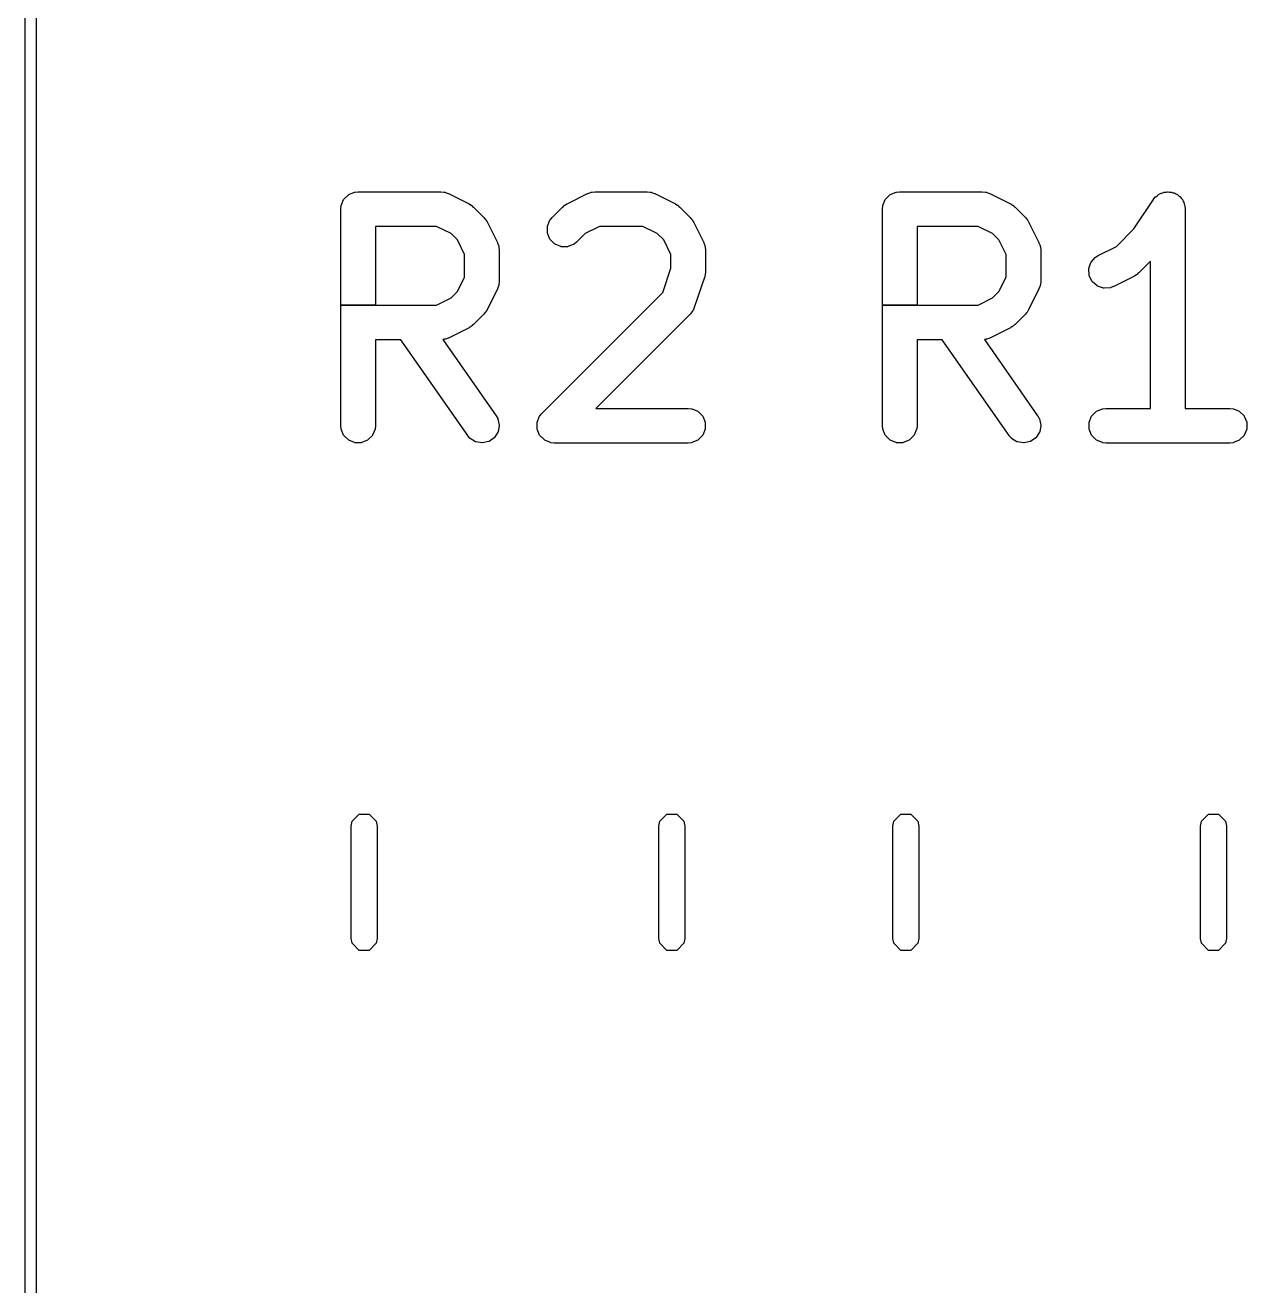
# Model space of a CAD drawing. Header units: inches. Extents: x 5.52 to 6.86, y -4.07 to -3.08.
# Drawn here: x 5.5207 to 5.7427, y -3.5379 to -3.3088 of the extents above; entities that cross this region are included whole.
import ezdxf

# ---------------------------------------------------------------- set-up
doc = ezdxf.new("R2010")
doc.units = ezdxf.units.IN
doc.header["$MEASUREMENT"] = 0
doc.layers.add('BLACK', color=7, linetype='CONTINUOUS')

msp = doc.modelspace()

# ---------------------------------------------------------------- linework, layer by layer
at = {"layer": 'BLACK', "linetype": 'CONTINUOUS'}
for p, q in [((5.52067, -4.06496), (5.52067, -3.08071)), ((5.52264, -3.08169), (5.52264, -4.06398)), ((5.57858, -3.34044), (5.5794, -3.33962)), ((5.5794, -3.33962), (5.57946, -3.33958)), ((5.57946, -3.33958), (5.58053, -3.33914)), ((5.58053, -3.33914), (5.58058, -3.33913)), ((5.58058, -3.33913), (5.58116, -3.33907)), ((5.58116, -3.33907), (5.58118, -3.33907)), ((5.58118, -3.33907), (5.59618, -3.33907)), ((5.59618, -3.33907), (5.59619, -3.33907)), ((5.59619, -3.33907), (5.59677, -3.33913)), ((5.59677, -3.33913), (5.59683, -3.33914)), ((5.59683, -3.33914), (5.5969, -3.33917)), ((5.5969, -3.33917), (5.59697, -3.33917)), ((5.59697, -3.33917), (5.59703, -3.33919)), ((5.59703, -3.33919), (5.59757, -3.33939)), ((5.59757, -3.33939), (5.59758, -3.3394)), ((5.59758, -3.3394), (5.60133, -3.34127)), ((5.61914, -3.34127), (5.62289, -3.3394)), ((5.62289, -3.3394), (5.62291, -3.33939)), ((5.62291, -3.33939), (5.62345, -3.33919)), ((5.62345, -3.33919), (5.6235, -3.33917)), ((5.6235, -3.33917), (5.62358, -3.33917)), ((5.62358, -3.33917), (5.62365, -3.33914)), ((5.62365, -3.33914), (5.6237, -3.33913)), ((5.6237, -3.33913), (5.62428, -3.33907)), ((5.62428, -3.33907), (5.6243, -3.33907)), ((5.6243, -3.33907), (5.63367, -3.33907)), ((5.63367, -3.33907), (5.63369, -3.33907)), ((5.63369, -3.33907), (5.63427, -3.33913)), ((5.63427, -3.33913), (5.63432, -3.33914)), ((5.63432, -3.33914), (5.63439, -3.33917)), ((5.63439, -3.33917), (5.63446, -3.33917)), ((5.63446, -3.33917), (5.63452, -3.33919)), ((5.63452, -3.33919), (5.63506, -3.33939)), ((5.63506, -3.33939), (5.63508, -3.3394)), ((5.63508, -3.3394), (5.63883, -3.34127)), ((5.67701, -3.34044), (5.67782, -3.33962)), ((5.67782, -3.33962), (5.67789, -3.33958)), ((5.67789, -3.33958), (5.67895, -3.33914)), ((5.67895, -3.33914), (5.67901, -3.33913)), ((5.67901, -3.33913), (5.67958, -3.33907)), ((5.67958, -3.33907), (5.6796, -3.33907)), ((5.6796, -3.33907), (5.6946, -3.33907)), ((5.6946, -3.33907), (5.69462, -3.33907)), ((5.69462, -3.33907), (5.6952, -3.33913)), ((5.6952, -3.33913), (5.69525, -3.33914)), ((5.69525, -3.33914), (5.69532, -3.33917)), ((5.69532, -3.33917), (5.69539, -3.33917)), ((5.69539, -3.33917), (5.69545, -3.33919)), ((5.69545, -3.33919), (5.69599, -3.33939)), ((5.69599, -3.33939), (5.69601, -3.3394)), ((5.69601, -3.3394), (5.69976, -3.34127)), ((5.72574, -3.34045), (5.7261, -3.34001)), ((5.7261, -3.34001), (5.72615, -3.33997)), ((5.72615, -3.33997), (5.72637, -3.33982)), ((5.72637, -3.33982), (5.72657, -3.33962)), ((5.72657, -3.33962), (5.72663, -3.33958)), ((5.72663, -3.33958), (5.72688, -3.33948)), ((5.72688, -3.33948), (5.7271, -3.33933)), ((5.7271, -3.33933), (5.72718, -3.3393)), ((5.72718, -3.3393), (5.72744, -3.33924)), ((5.72744, -3.33924), (5.7277, -3.33914)), ((5.7277, -3.33914), (5.72777, -3.33912)), ((5.72777, -3.33912), (5.72804, -3.33912)), ((5.72804, -3.33912), (5.7283, -3.33907)), ((5.7283, -3.33907), (5.72838, -3.33907)), ((5.72838, -3.33907), (5.72865, -3.33912)), ((5.72865, -3.33912), (5.72892, -3.33912)), ((5.72892, -3.33912), (5.729, -3.33914)), ((5.729, -3.33914), (5.72925, -3.33924)), ((5.72925, -3.33924), (5.72951, -3.33929)), ((5.72951, -3.33929), (5.72958, -3.33932)), ((5.72958, -3.33932), (5.72981, -3.33948)), ((5.72981, -3.33948), (5.73006, -3.33958)), ((5.73006, -3.33958), (5.73013, -3.33962)), ((5.73013, -3.33962), (5.73032, -3.33981)), ((5.73032, -3.33981), (5.73054, -3.33996)), ((5.73054, -3.33996), (5.7306, -3.34002)), ((5.7306, -3.34002), (5.73075, -3.34024)), ((5.57803, -3.3422), (5.57809, -3.34162)), ((5.57803, -3.34222), (5.57803, -3.3422)), ((5.57803, -3.35969), (5.57803, -3.34222)), ((5.57809, -3.34162), (5.5781, -3.34157)), ((5.5781, -3.34157), (5.57854, -3.3405)), ((5.57854, -3.3405), (5.57858, -3.34044)), ((5.60133, -3.34127), (5.60135, -3.34128)), ((5.60135, -3.34128), (5.60158, -3.34143)), ((5.60158, -3.34143), (5.60164, -3.34146)), ((5.60164, -3.34146), (5.60169, -3.34148)), ((5.60169, -3.34148), (5.60176, -3.34154)), ((5.60176, -3.34154), (5.60184, -3.34159)), ((5.60184, -3.34159), (5.60188, -3.34163)), ((5.60188, -3.34163), (5.60192, -3.34168)), ((5.60192, -3.34168), (5.60214, -3.34185)), ((5.60214, -3.34185), (5.60215, -3.34186)), ((5.60215, -3.34186), (5.60403, -3.34374)), ((5.61645, -3.34374), (5.61832, -3.34186)), ((5.61832, -3.34186), (5.61833, -3.34185)), ((5.61833, -3.34185), (5.61855, -3.34168)), ((5.61855, -3.34168), (5.61859, -3.34163)), ((5.61859, -3.34163), (5.61863, -3.34159)), ((5.61863, -3.34159), (5.61871, -3.34154)), ((5.61871, -3.34154), (5.61878, -3.34148)), ((5.61878, -3.34148), (5.61883, -3.34146)), ((5.61883, -3.34146), (5.61889, -3.34143)), ((5.61889, -3.34143), (5.61912, -3.34128)), ((5.61912, -3.34128), (5.61914, -3.34127)), ((5.63883, -3.34127), (5.63885, -3.34128)), ((5.63885, -3.34128), (5.63908, -3.34143)), ((5.63908, -3.34143), (5.63914, -3.34146)), ((5.63914, -3.34146), (5.63919, -3.34148)), ((5.63919, -3.34148), (5.63926, -3.34154)), ((5.63926, -3.34154), (5.63934, -3.34159)), ((5.63934, -3.34159), (5.63938, -3.34163)), ((5.63938, -3.34163), (5.63942, -3.34168)), ((5.63942, -3.34168), (5.63963, -3.34185)), ((5.63963, -3.34185), (5.63965, -3.34186)), ((5.63965, -3.34186), (5.64152, -3.34374)), ((5.67645, -3.3422), (5.67651, -3.34162)), ((5.67645, -3.34222), (5.67645, -3.3422)), ((5.67645, -3.35969), (5.67645, -3.34222)), ((5.67651, -3.34162), (5.67652, -3.34157)), ((5.67652, -3.34157), (5.67697, -3.3405)), ((5.67697, -3.3405), (5.67701, -3.34044)), ((5.69976, -3.34127), (5.69978, -3.34128)), ((5.69978, -3.34128), (5.70001, -3.34143)), ((5.70001, -3.34143), (5.70007, -3.34146)), ((5.70007, -3.34146), (5.70012, -3.34148)), ((5.70012, -3.34148), (5.70019, -3.34154)), ((5.70019, -3.34154), (5.70027, -3.34159)), ((5.70027, -3.34159), (5.70031, -3.34163)), ((5.70031, -3.34163), (5.70035, -3.34168)), ((5.70035, -3.34168), (5.70056, -3.34185)), ((5.70056, -3.34185), (5.70058, -3.34186)), ((5.70058, -3.34186), (5.70245, -3.34374)), ((5.72215, -3.34583), (5.72573, -3.34047)), ((5.72573, -3.34047), (5.72574, -3.34046)), ((5.72574, -3.34046), (5.72574, -3.34045)), ((5.72574, -3.34045), (5.72574, -3.34045)), ((5.72574, -3.34046), (5.72574, -3.34046)), ((5.72574, -3.34046), (5.72574, -3.34046)), ((5.73075, -3.34024), (5.73094, -3.34044)), ((5.73094, -3.34044), (5.73098, -3.3405)), ((5.73098, -3.3405), (5.73109, -3.34075)), ((5.73109, -3.34075), (5.73124, -3.34097)), ((5.73124, -3.34097), (5.73127, -3.34105)), ((5.73127, -3.34105), (5.73132, -3.34131)), ((5.73132, -3.34131), (5.73142, -3.34157)), ((5.73142, -3.34157), (5.73144, -3.34162)), ((5.73144, -3.34162), (5.73149, -3.34219)), ((5.73149, -3.34219), (5.73149, -3.34219)), ((5.73149, -3.34219), (5.73149, -3.34219)), ((5.73149, -3.34219), (5.73149, -3.34219)), ((5.73149, -3.34219), (5.73149, -3.3422)), ((5.73149, -3.3422), (5.7315, -3.34222)), ((5.7315, -3.34222), (5.7315, -3.37844)), ((5.60403, -3.34374), (5.60404, -3.34375)), ((5.60404, -3.34375), (5.60421, -3.34397)), ((5.60421, -3.34397), (5.60426, -3.34401)), ((5.60426, -3.34401), (5.6043, -3.34405)), ((5.6043, -3.34405), (5.60435, -3.34413)), ((5.60435, -3.34413), (5.60441, -3.3442)), ((5.60441, -3.3442), (5.60444, -3.34425)), ((5.60444, -3.34425), (5.60446, -3.34431)), ((5.60446, -3.34431), (5.60461, -3.34454)), ((5.60461, -3.34454), (5.60462, -3.34456)), ((5.60462, -3.34456), (5.60649, -3.34831)), ((5.61559, -3.34532), (5.61604, -3.34425)), ((5.61604, -3.34425), (5.61607, -3.3442)), ((5.61607, -3.3442), (5.61643, -3.34375)), ((5.61643, -3.34375), (5.61645, -3.34374)), ((5.64152, -3.34374), (5.64154, -3.34375)), ((5.64154, -3.34375), (5.64171, -3.34397)), ((5.64171, -3.34397), (5.64176, -3.34401)), ((5.64176, -3.34401), (5.64179, -3.34405)), ((5.64179, -3.34405), (5.64184, -3.34413)), ((5.64184, -3.34413), (5.6419, -3.3442)), ((5.6419, -3.3442), (5.64193, -3.34425)), ((5.64193, -3.34425), (5.64196, -3.34431)), ((5.64196, -3.34431), (5.6421, -3.34454)), ((5.6421, -3.34454), (5.64211, -3.34456)), ((5.64211, -3.34456), (5.64399, -3.34831)), ((5.70245, -3.34374), (5.70247, -3.34375)), ((5.70247, -3.34375), (5.70264, -3.34397)), ((5.70264, -3.34397), (5.70269, -3.34401)), ((5.70269, -3.34401), (5.70272, -3.34405)), ((5.70272, -3.34405), (5.70277, -3.34413)), ((5.70277, -3.34413), (5.70283, -3.3442)), ((5.70283, -3.3442), (5.70286, -3.34425)), ((5.70286, -3.34425), (5.70289, -3.34431)), ((5.70289, -3.34431), (5.70303, -3.34454)), ((5.70303, -3.34454), (5.70304, -3.34456)), ((5.70304, -3.34456), (5.70492, -3.34831)), ((5.59543, -3.34537), (5.58433, -3.34537)), ((5.58433, -3.34537), (5.58433, -3.35969)), ((5.59806, -3.34668), (5.59543, -3.34537)), ((5.59921, -3.34783), (5.59806, -3.34668)), ((5.61558, -3.34539), (5.61559, -3.34532)), ((5.61558, -3.34654), (5.61558, -3.34539)), ((5.61559, -3.34662), (5.61558, -3.34654)), ((5.61604, -3.34768), (5.61559, -3.34662)), ((5.62241, -3.34668), (5.6209, -3.34819)), ((5.62504, -3.34537), (5.62241, -3.34668)), ((5.63293, -3.34537), (5.62504, -3.34537)), ((5.63555, -3.34668), (5.63293, -3.34537)), ((5.63671, -3.34783), (5.63555, -3.34668)), ((5.69386, -3.34537), (5.68275, -3.34537)), ((5.68275, -3.34537), (5.68275, -3.35969)), ((5.69648, -3.34668), (5.69386, -3.34537)), ((5.69764, -3.34783), (5.69648, -3.34668)), ((5.71898, -3.349), (5.72215, -3.34583)), ((5.60052, -3.35046), (5.59921, -3.34783)), ((5.60649, -3.34831), (5.6065, -3.34833)), ((5.6065, -3.34833), (5.60671, -3.34887)), ((5.60671, -3.34887), (5.60672, -3.34892)), ((5.60672, -3.34892), (5.60672, -3.349)), ((5.60672, -3.349), (5.60675, -3.34906)), ((5.60675, -3.34906), (5.60677, -3.34912)), ((5.60677, -3.34912), (5.60682, -3.3497)), ((5.61608, -3.34775), (5.61604, -3.34768)), ((5.61689, -3.34856), (5.61608, -3.34775)), ((5.61696, -3.3486), (5.61689, -3.34856)), ((5.61802, -3.34904), (5.61696, -3.3486)), ((5.6181, -3.34906), (5.61802, -3.34904)), ((5.61925, -3.34906), (5.6181, -3.34906)), ((5.61932, -3.34904), (5.61925, -3.34906)), ((5.62039, -3.3486), (5.61932, -3.34904)), ((5.62044, -3.34857), (5.62039, -3.3486)), ((5.62089, -3.34821), (5.62044, -3.34857)), ((5.6209, -3.34819), (5.62089, -3.34821)), ((5.63802, -3.35046), (5.63671, -3.34783)), ((5.64399, -3.34831), (5.64399, -3.34833)), ((5.64399, -3.34833), (5.6442, -3.34887)), ((5.6442, -3.34887), (5.64421, -3.34892)), ((5.64421, -3.34892), (5.64422, -3.349)), ((5.64422, -3.349), (5.64425, -3.34906)), ((5.64425, -3.34906), (5.64426, -3.34912)), ((5.64426, -3.34912), (5.64432, -3.3497)), ((5.69895, -3.35046), (5.69764, -3.34783)), ((5.70492, -3.34831), (5.70492, -3.34833)), ((5.70492, -3.34833), (5.70513, -3.34887)), ((5.70513, -3.34887), (5.70514, -3.34892)), ((5.70514, -3.34892), (5.70515, -3.349)), ((5.70515, -3.349), (5.70518, -3.34906)), ((5.70518, -3.34906), (5.70519, -3.34912)), ((5.70519, -3.34912), (5.70525, -3.3497)), ((5.71569, -3.35065), (5.71898, -3.349)), ((5.60052, -3.3546), (5.60052, -3.35046)), ((5.60682, -3.3497), (5.60682, -3.34972)), ((5.60682, -3.34972), (5.60682, -3.35534)), ((5.63802, -3.35295), (5.63802, -3.35046)), ((5.64432, -3.3497), (5.64432, -3.34972)), ((5.64432, -3.34972), (5.64432, -3.35347)), ((5.69895, -3.3546), (5.69895, -3.35046)), ((5.70525, -3.3497), (5.70525, -3.34972)), ((5.70525, -3.34972), (5.70525, -3.35534)), ((5.71438, -3.35187), (5.71514, -3.351)), ((5.71514, -3.351), (5.71518, -3.35097)), ((5.71518, -3.35097), (5.71567, -3.35066)), ((5.71567, -3.35066), (5.71569, -3.35065)), ((5.63654, -3.35739), (5.63802, -3.35295)), ((5.64432, -3.35349), (5.64429, -3.35376)), ((5.64429, -3.35376), (5.6443, -3.35382)), ((5.64432, -3.35347), (5.64432, -3.35349)), ((5.71397, -3.35311), (5.71398, -3.35303)), ((5.71405, -3.35426), (5.71397, -3.35311)), ((5.71398, -3.35303), (5.71435, -3.35194)), ((5.71435, -3.35194), (5.71438, -3.35187)), ((5.7252, -3.3517), (5.72307, -3.35382)), ((5.7252, -3.37844), (5.7252, -3.3517)), ((5.59921, -3.35722), (5.60052, -3.3546)), ((5.60675, -3.35599), (5.60672, -3.35606)), ((5.60672, -3.35606), (5.60672, -3.35613)), ((5.60677, -3.35594), (5.60675, -3.35599)), ((5.60682, -3.35536), (5.60677, -3.35594)), ((5.60682, -3.35534), (5.60682, -3.35536)), ((5.64416, -3.35446), (5.64228, -3.36009)), ((5.64422, -3.35417), (5.64416, -3.35444)), ((5.64416, -3.35444), (5.64416, -3.35446)), ((5.64425, -3.35412), (5.64422, -3.35417)), ((5.64426, -3.35406), (5.64425, -3.35412)), ((5.64427, -3.35397), (5.64426, -3.35406)), ((5.64429, -3.35388), (5.64427, -3.35397)), ((5.6443, -3.35382), (5.64429, -3.35388)), ((5.69764, -3.35722), (5.69895, -3.3546)), ((5.70515, -3.35606), (5.70514, -3.35613)), ((5.70518, -3.35599), (5.70515, -3.35606)), ((5.70519, -3.35594), (5.70518, -3.35599)), ((5.70525, -3.35536), (5.70519, -3.35594)), ((5.70525, -3.35534), (5.70525, -3.35536)), ((5.71407, -3.35433), (5.71405, -3.35426)), ((5.71459, -3.35536), (5.71407, -3.35433)), ((5.71464, -3.35542), (5.71459, -3.35536)), ((5.71551, -3.35618), (5.71464, -3.35542)), ((5.72226, -3.35441), (5.71851, -3.35628)), ((5.72227, -3.3544), (5.72226, -3.35441)), ((5.72251, -3.35425), (5.72227, -3.3544)), ((5.72256, -3.35423), (5.72251, -3.35425)), ((5.72261, -3.3542), (5.72256, -3.35423)), ((5.72268, -3.35414), (5.72261, -3.3542)), ((5.72276, -3.35409), (5.72268, -3.35414)), ((5.72281, -3.35405), (5.72276, -3.35409)), ((5.72285, -3.35401), (5.72281, -3.35405)), ((5.72306, -3.35383), (5.72285, -3.35401)), ((5.72307, -3.35382), (5.72306, -3.35383)), ((5.59806, -3.35838), (5.59921, -3.35722)), ((5.60649, -3.35675), (5.60462, -3.3605)), ((5.6065, -3.35673), (5.60649, -3.35675)), ((5.60671, -3.35619), (5.6065, -3.35673)), ((5.60672, -3.35613), (5.60671, -3.35619)), ((5.61457, -3.37936), (5.63654, -3.35739)), ((5.69648, -3.35838), (5.69764, -3.35722)), ((5.70492, -3.35675), (5.70304, -3.3605)), ((5.70513, -3.35619), (5.70492, -3.35673)), ((5.70492, -3.35673), (5.70492, -3.35675)), ((5.70514, -3.35613), (5.70513, -3.35619)), ((5.71557, -3.35622), (5.71551, -3.35618)), ((5.71667, -3.35658), (5.71557, -3.35622)), ((5.71674, -3.35659), (5.71667, -3.35658)), ((5.71789, -3.35651), (5.71674, -3.35659)), ((5.71795, -3.3565), (5.71789, -3.35651)), ((5.71849, -3.35629), (5.71795, -3.3565)), ((5.71851, -3.35628), (5.71849, -3.35629)), ((5.57803, -3.38159), (5.57803, -3.35969)), ((5.57803, -3.35969), (5.58433, -3.35969)), ((5.58433, -3.35969), (5.57803, -3.35969)), ((5.58433, -3.35969), (5.59543, -3.35969)), ((5.59543, -3.35969), (5.59806, -3.35838)), ((5.60461, -3.36052), (5.60446, -3.36075)), ((5.60462, -3.3605), (5.60461, -3.36052)), ((5.64204, -3.36063), (5.64201, -3.36068)), ((5.64228, -3.3601), (5.64204, -3.36063)), ((5.64228, -3.36009), (5.64228, -3.3601)), ((5.67645, -3.38159), (5.67645, -3.35969)), ((5.67645, -3.35969), (5.68275, -3.35969)), ((5.68275, -3.35969), (5.67645, -3.35969)), ((5.68275, -3.35969), (5.69386, -3.35969)), ((5.69386, -3.35969), (5.69648, -3.35838)), ((5.70303, -3.36052), (5.70289, -3.36075)), ((5.70304, -3.3605), (5.70303, -3.36052)), ((5.60403, -3.36132), (5.60215, -3.36319)), ((5.60404, -3.3613), (5.60403, -3.36132)), ((5.60421, -3.36109), (5.60404, -3.3613)), ((5.60426, -3.36105), (5.60421, -3.36109)), ((5.6043, -3.36101), (5.60426, -3.36105)), ((5.60435, -3.36093), (5.6043, -3.36101)), ((5.60441, -3.36086), (5.60435, -3.36093)), ((5.60444, -3.36081), (5.60441, -3.36086)), ((5.60446, -3.36075), (5.60444, -3.36081)), ((5.64152, -3.36132), (5.6244, -3.37844)), ((5.64154, -3.3613), (5.64152, -3.36132)), ((5.6419, -3.36086), (5.64154, -3.3613)), ((5.64193, -3.36081), (5.6419, -3.36086)), ((5.64196, -3.36074), (5.64193, -3.36081)), ((5.64201, -3.36068), (5.64196, -3.36074)), ((5.70245, -3.36132), (5.70058, -3.36319)), ((5.70247, -3.3613), (5.70245, -3.36132)), ((5.70264, -3.36109), (5.70247, -3.3613)), ((5.70269, -3.36105), (5.70264, -3.36109)), ((5.70272, -3.36101), (5.70269, -3.36105)), ((5.70277, -3.36093), (5.70272, -3.36101)), ((5.70283, -3.36086), (5.70277, -3.36093)), ((5.70286, -3.36081), (5.70283, -3.36086)), ((5.70289, -3.36075), (5.70286, -3.36081)), ((5.60133, -3.36378), (5.59758, -3.36566)), ((5.60135, -3.36377), (5.60133, -3.36378)), ((5.60158, -3.36363), (5.60135, -3.36377)), ((5.60164, -3.3636), (5.60158, -3.36363)), ((5.60169, -3.36357), (5.60164, -3.3636)), ((5.60176, -3.36351), (5.60169, -3.36357)), ((5.60184, -3.36346), (5.60176, -3.36351)), ((5.60188, -3.36343), (5.60184, -3.36346)), ((5.60192, -3.36338), (5.60188, -3.36343)), ((5.60214, -3.3632), (5.60192, -3.36338)), ((5.60215, -3.36319), (5.60214, -3.3632)), ((5.69976, -3.36378), (5.69601, -3.36566)), ((5.69978, -3.36377), (5.69976, -3.36378)), ((5.70001, -3.36363), (5.69978, -3.36377)), ((5.70007, -3.3636), (5.70001, -3.36363)), ((5.70012, -3.36357), (5.70007, -3.3636)), ((5.70019, -3.36351), (5.70012, -3.36357)), ((5.70027, -3.36346), (5.70019, -3.36351)), ((5.70031, -3.36343), (5.70027, -3.36346)), ((5.70035, -3.36338), (5.70031, -3.36343)), ((5.70056, -3.3632), (5.70035, -3.36338)), ((5.70058, -3.36319), (5.70056, -3.3632)), ((5.58891, -3.36599), (5.58433, -3.36599)), ((5.58433, -3.36599), (5.58433, -3.38159)), ((5.60109, -3.38339), (5.58891, -3.36599)), ((5.59677, -3.36593), (5.59657, -3.36595)), ((5.59657, -3.36595), (5.60625, -3.37978)), ((5.59683, -3.36592), (5.59677, -3.36593)), ((5.5969, -3.36589), (5.59683, -3.36592)), ((5.59697, -3.36588), (5.5969, -3.36589)), ((5.59703, -3.36587), (5.59697, -3.36588)), ((5.59757, -3.36566), (5.59703, -3.36587)), ((5.59758, -3.36566), (5.59757, -3.36566)), ((5.68734, -3.36599), (5.68275, -3.36599)), ((5.68275, -3.36599), (5.68275, -3.38159)), ((5.69952, -3.38339), (5.68734, -3.36599)), ((5.6952, -3.36593), (5.695, -3.36595)), ((5.695, -3.36595), (5.70468, -3.37978)), ((5.69525, -3.36592), (5.6952, -3.36593)), ((5.69532, -3.36589), (5.69525, -3.36592)), ((5.69539, -3.36588), (5.69532, -3.36589)), ((5.69545, -3.36587), (5.69539, -3.36588)), ((5.69599, -3.36566), (5.69545, -3.36587)), ((5.69601, -3.36566), (5.69599, -3.36566)), ((5.6244, -3.37844), (5.64117, -3.37844)), ((5.64117, -3.37844), (5.64119, -3.37844)), ((5.64119, -3.37844), (5.64177, -3.3785)), ((5.64177, -3.3785), (5.64182, -3.37851)), ((5.64182, -3.37851), (5.64289, -3.37895)), ((5.64289, -3.37895), (5.64295, -3.37899)), ((5.71532, -3.37899), (5.71538, -3.37895)), ((5.71538, -3.37895), (5.71645, -3.37851)), ((5.71645, -3.37851), (5.7165, -3.3785)), ((5.7165, -3.3785), (5.71708, -3.37844)), ((5.71708, -3.37844), (5.7171, -3.37844)), ((5.7171, -3.37844), (5.7252, -3.37844)), ((5.7315, -3.37844), (5.7396, -3.37844)), ((5.7396, -3.37844), (5.73961, -3.37844)), ((5.73961, -3.37844), (5.74019, -3.3785)), ((5.74019, -3.3785), (5.74025, -3.37851)), ((5.74025, -3.37851), (5.74131, -3.37895)), ((5.74131, -3.37895), (5.74137, -3.37899)), ((5.60625, -3.37978), (5.60627, -3.3798)), ((5.60627, -3.3798), (5.60655, -3.3803)), ((5.60655, -3.3803), (5.60657, -3.38036)), ((5.60657, -3.38036), (5.60682, -3.38148)), ((5.61371, -3.38101), (5.61372, -3.38094)), ((5.61371, -3.38216), (5.61371, -3.38101)), ((5.61372, -3.38094), (5.61416, -3.37987)), ((5.61416, -3.37987), (5.61419, -3.37982)), ((5.61419, -3.37982), (5.61456, -3.37937)), ((5.61456, -3.37937), (5.61457, -3.37936)), ((5.64295, -3.37899), (5.64376, -3.37981)), ((5.64376, -3.37981), (5.64381, -3.37987)), ((5.64381, -3.37987), (5.64425, -3.38094)), ((5.64425, -3.38094), (5.64426, -3.38101)), ((5.64426, -3.38101), (5.64426, -3.38216)), ((5.70468, -3.37978), (5.70469, -3.3798)), ((5.70469, -3.3798), (5.70497, -3.3803)), ((5.70497, -3.3803), (5.70499, -3.38036)), ((5.70499, -3.38036), (5.70524, -3.38148)), ((5.71401, -3.38101), (5.71402, -3.38094)), ((5.71401, -3.38216), (5.71401, -3.38101)), ((5.71402, -3.38094), (5.71446, -3.37987)), ((5.71446, -3.37987), (5.7145, -3.37981)), ((5.7145, -3.37981), (5.71532, -3.37899)), ((5.74137, -3.37899), (5.74219, -3.37981)), ((5.74219, -3.37981), (5.74223, -3.37987)), ((5.74223, -3.37987), (5.74267, -3.38094)), ((5.74267, -3.38094), (5.74269, -3.38101)), ((5.74269, -3.38101), (5.74269, -3.38216)), ((5.57803, -3.38161), (5.57803, -3.38159)), ((5.57809, -3.38218), (5.57803, -3.38161)), ((5.5781, -3.38224), (5.57809, -3.38218)), ((5.57854, -3.3833), (5.5781, -3.38224)), ((5.57858, -3.38337), (5.57854, -3.3833)), ((5.5794, -3.38418), (5.57858, -3.38337)), ((5.58377, -3.38337), (5.58296, -3.38418)), ((5.58381, -3.3833), (5.58377, -3.38337)), ((5.58426, -3.38224), (5.58381, -3.3833)), ((5.58427, -3.38218), (5.58426, -3.38224)), ((5.58433, -3.38161), (5.58427, -3.38218)), ((5.58433, -3.38159), (5.58433, -3.38161)), ((5.60111, -3.38341), (5.60109, -3.38339)), ((5.60148, -3.38385), (5.60111, -3.38341)), ((5.60659, -3.38276), (5.60597, -3.38374)), ((5.60662, -3.38269), (5.60659, -3.38276)), ((5.60682, -3.38156), (5.60662, -3.38269)), ((5.60682, -3.38148), (5.60682, -3.38156)), ((5.61372, -3.38224), (5.61371, -3.38216)), ((5.61416, -3.3833), (5.61372, -3.38224)), ((5.6142, -3.38337), (5.61416, -3.3833)), ((5.61502, -3.38418), (5.6142, -3.38337)), ((5.64376, -3.38337), (5.64295, -3.38418)), ((5.64381, -3.3833), (5.64376, -3.38337)), ((5.64425, -3.38224), (5.64381, -3.3833)), ((5.64426, -3.38216), (5.64425, -3.38224)), ((5.67645, -3.38161), (5.67645, -3.38159)), ((5.67651, -3.38218), (5.67645, -3.38161)), ((5.67652, -3.38224), (5.67651, -3.38218)), ((5.67697, -3.3833), (5.67652, -3.38224)), ((5.67701, -3.38337), (5.67697, -3.3833)), ((5.67782, -3.38418), (5.67701, -3.38337)), ((5.6822, -3.38337), (5.68138, -3.38418)), ((5.68224, -3.3833), (5.6822, -3.38337)), ((5.68268, -3.38224), (5.68224, -3.3833)), ((5.68269, -3.38218), (5.68268, -3.38224)), ((5.68275, -3.38161), (5.68269, -3.38218)), ((5.68275, -3.38159), (5.68275, -3.38161)), ((5.69953, -3.38341), (5.69952, -3.38339)), ((5.69991, -3.38385), (5.69953, -3.38341)), ((5.70502, -3.38276), (5.7044, -3.38374)), ((5.70505, -3.38269), (5.70502, -3.38276)), ((5.70525, -3.38156), (5.70505, -3.38269)), ((5.70524, -3.38148), (5.70525, -3.38156)), ((5.71402, -3.38224), (5.71401, -3.38216)), ((5.71446, -3.3833), (5.71402, -3.38224)), ((5.7145, -3.38337), (5.71446, -3.3833)), ((5.71532, -3.38418), (5.7145, -3.38337)), ((5.74219, -3.38337), (5.74137, -3.38418)), ((5.74223, -3.3833), (5.74219, -3.38337)), ((5.74267, -3.38224), (5.74223, -3.3833)), ((5.74269, -3.38216), (5.74267, -3.38224)), ((5.57946, -3.38422), (5.5794, -3.38418)), ((5.58053, -3.38467), (5.57946, -3.38422)), ((5.5806, -3.38468), (5.58053, -3.38467)), ((5.58175, -3.38468), (5.5806, -3.38468)), ((5.58183, -3.38467), (5.58175, -3.38468)), ((5.58289, -3.38422), (5.58183, -3.38467)), ((5.58296, -3.38418), (5.58289, -3.38422)), ((5.60153, -3.38389), (5.60148, -3.38385)), ((5.6025, -3.38451), (5.60153, -3.38389)), ((5.60257, -3.38453), (5.6025, -3.38451)), ((5.6037, -3.38473), (5.60257, -3.38453)), ((5.60378, -3.38473), (5.6037, -3.38473)), ((5.60491, -3.38448), (5.60378, -3.38473)), ((5.60498, -3.38445), (5.60491, -3.38448)), ((5.60592, -3.38379), (5.60498, -3.38445)), ((5.60597, -3.38374), (5.60592, -3.38379)), ((5.61508, -3.38422), (5.61502, -3.38418)), ((5.61615, -3.38467), (5.61508, -3.38422)), ((5.6162, -3.38468), (5.61615, -3.38467)), ((5.61678, -3.38474), (5.6162, -3.38468)), ((5.6168, -3.38474), (5.61678, -3.38474)), ((5.64117, -3.38474), (5.6168, -3.38474)), ((5.64119, -3.38474), (5.64117, -3.38474)), ((5.64177, -3.38468), (5.64119, -3.38474)), ((5.64182, -3.38467), (5.64177, -3.38468)), ((5.64289, -3.38422), (5.64182, -3.38467)), ((5.64295, -3.38418), (5.64289, -3.38422)), ((5.67789, -3.38422), (5.67782, -3.38418)), ((5.67895, -3.38467), (5.67789, -3.38422)), ((5.67903, -3.38468), (5.67895, -3.38467)), ((5.68018, -3.38468), (5.67903, -3.38468)), ((5.68025, -3.38467), (5.68018, -3.38468)), ((5.68132, -3.38422), (5.68025, -3.38467)), ((5.68138, -3.38418), (5.68132, -3.38422)), ((5.69995, -3.38389), (5.69991, -3.38385)), ((5.70092, -3.38451), (5.69995, -3.38389)), ((5.70099, -3.38453), (5.70092, -3.38451)), ((5.70213, -3.38473), (5.70099, -3.38453)), ((5.70221, -3.38473), (5.70213, -3.38473)), ((5.70333, -3.38448), (5.70221, -3.38473)), ((5.7034, -3.38445), (5.70333, -3.38448)), ((5.70435, -3.38379), (5.7034, -3.38445)), ((5.7044, -3.38374), (5.70435, -3.38379)), ((5.71538, -3.38422), (5.71532, -3.38418)), ((5.71645, -3.38467), (5.71538, -3.38422)), ((5.7165, -3.38468), (5.71645, -3.38467)), ((5.71708, -3.38474), (5.7165, -3.38468)), ((5.7171, -3.38474), (5.71708, -3.38474)), ((5.7396, -3.38474), (5.7171, -3.38474)), ((5.73961, -3.38474), (5.7396, -3.38474)), ((5.74019, -3.38468), (5.73961, -3.38474)), ((5.74025, -3.38467), (5.74019, -3.38468)), ((5.74131, -3.38422), (5.74025, -3.38467)), ((5.74137, -3.38418), (5.74131, -3.38422)), ((5.5801, -3.45348), (5.58138, -3.4522)), ((5.58138, -3.4522), (5.58319, -3.4522)), ((5.58319, -3.4522), (5.58447, -3.45348)), ((5.63601, -3.45348), (5.63728, -3.4522)), ((5.63728, -3.4522), (5.63909, -3.4522)), ((5.63909, -3.4522), (5.64037, -3.45348)), ((5.67853, -3.45348), (5.6798, -3.4522)), ((5.6798, -3.4522), (5.68161, -3.4522)), ((5.68161, -3.4522), (5.68289, -3.45348)), ((5.73443, -3.45348), (5.73571, -3.4522)), ((5.73571, -3.4522), (5.73752, -3.4522)), ((5.73752, -3.4522), (5.7388, -3.45348)), ((5.57992, -3.45439), (5.5801, -3.45348)), ((5.57992, -3.47475), (5.57992, -3.45439)), ((5.58447, -3.45348), (5.58465, -3.45439)), ((5.58465, -3.45439), (5.58465, -3.47475)), ((5.63583, -3.45439), (5.63601, -3.45348)), ((5.63583, -3.47475), (5.63583, -3.45439)), ((5.64037, -3.45348), (5.64055, -3.45439)), ((5.64055, -3.45439), (5.64055, -3.47475)), ((5.67835, -3.45439), (5.67853, -3.45348)), ((5.67835, -3.47475), (5.67835, -3.45439)), ((5.68289, -3.45348), (5.68307, -3.45439)), ((5.68307, -3.45439), (5.68307, -3.47475)), ((5.73425, -3.45439), (5.73443, -3.45348)), ((5.73425, -3.47475), (5.73425, -3.45439)), ((5.7388, -3.45348), (5.73898, -3.45439)), ((5.73898, -3.45439), (5.73898, -3.47475)), ((5.5801, -3.47565), (5.57992, -3.47475)), ((5.58465, -3.47475), (5.58447, -3.47565)), ((5.63601, -3.47565), (5.63583, -3.47475)), ((5.64055, -3.47475), (5.64037, -3.47565)), ((5.67853, -3.47565), (5.67835, -3.47475)), ((5.68307, -3.47475), (5.68289, -3.47565)), ((5.73443, -3.47565), (5.73425, -3.47475)), ((5.73898, -3.47475), (5.7388, -3.47565)), ((5.58138, -3.47693), (5.5801, -3.47565)), ((5.58319, -3.47693), (5.58138, -3.47693)), ((5.58447, -3.47565), (5.58319, -3.47693)), ((5.63728, -3.47693), (5.63601, -3.47565)), ((5.63909, -3.47693), (5.63728, -3.47693)), ((5.64037, -3.47565), (5.63909, -3.47693)), ((5.6798, -3.47693), (5.67853, -3.47565)), ((5.68161, -3.47693), (5.6798, -3.47693)), ((5.68289, -3.47565), (5.68161, -3.47693)), ((5.73571, -3.47693), (5.73443, -3.47565)), ((5.73752, -3.47693), (5.73571, -3.47693)), ((5.7388, -3.47565), (5.73752, -3.47693))]:
    msp.add_line(p, q, dxfattribs=at)

doc.saveas('drawing.dxf')
